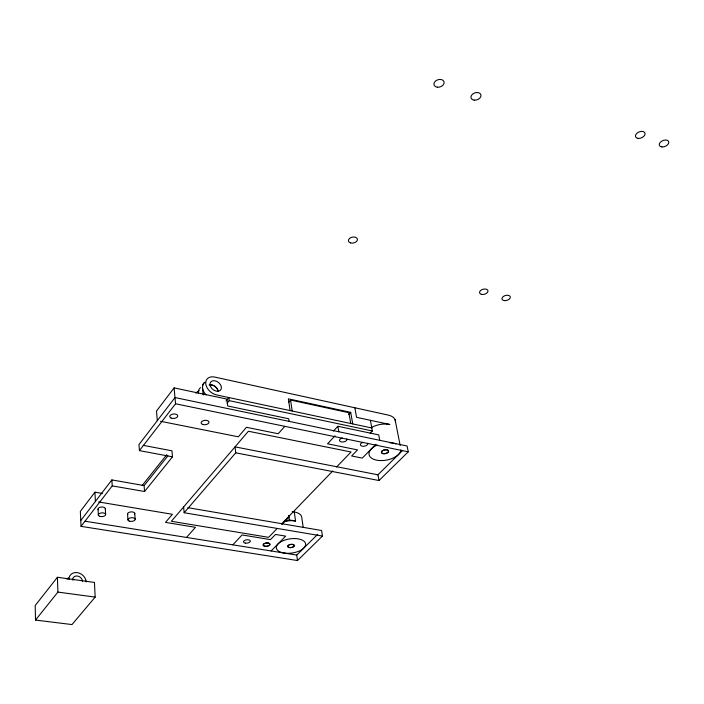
<?xml version="1.0" encoding="UTF-8"?>
<svg xmlns="http://www.w3.org/2000/svg" width="704" height="704" viewBox="0 0 704 704"><rect width="100%" height="100%" fill="white"/><g stroke="black" fill="none" stroke-linecap="round" stroke-linejoin="round"><path stroke-width="1.06" d="M102.458 493.451L94.934 492.166L80.353 511.368L81.03 526.346L297.502 560.551L322.45 536.061L321.596 530.49L187.933 507.69M289.142 421.406L288.763 418.783L227.674 405.97L226.864 399.08L174.099 387.886L156.508 411.057L157.309 420.649M80.758 520.529L111.874 479.917L144.109 485.584L167.886 455.902M81.03 526.346L112.235 485.892L111.874 479.917M143.238 445.359L171.97 450.815L172.498 456.826L139.427 450.622L175.56 403.779L174.099 387.886M57.42 577.271L35.2 605.493L35.526 620.057L71.984 624.571L95.163 597.098L94.442 582.437L57.42 577.271L57.895 592.09L35.526 620.057M142.164 485.487L166.76 454.722M112.235 485.892L144.549 491.506L172.498 456.826M226.054 400.954L228.826 397.549L229.196 400.655L227.11 403.207M322.45 536.061L184.149 512.741L235.743 452.83L235.039 446.864L377.96 474.804L402.494 450.56M288.455 402.503L290.576 400.066L348.85 412.702L350.742 423.491M186.498 537.442L195.466 527.314L165.51 522.394L172.401 514.298L98.666 501.961M284.777 426.342L278.221 433.752L246.444 427.293L238.339 436.806L160.503 421.291M348.594 414.63L350.706 412.368L288.376 398.842L290.101 410.59M333.397 431.094L337.894 426.281L378.734 434.887L379.755 440.326M232.813 544.852L242.088 534.952L270.477 539.616L275.502 534.442L285.674 536.131L271.093 550.977M335.06 435.785L327.554 443.802L357.535 449.9L351.639 455.972L362.287 458.11L375.901 444.25M277.033 528.634L268.629 537.328L171.354 521.286L248.398 431.244L351.076 452.003L336.574 467.007M281.609 523.89L332.754 470.958M282.031 524.366L288.86 517.308L288.587 515.39M370.11 433.294L372.354 430.971L370.383 420.297M297.502 560.551L296.736 555.06L317.715 534.336M235.743 452.83L379.016 480.533L408.258 451.818L407.097 446.01L174.988 397.566L138.978 444.55L139.427 450.622M284.284 521.567L289.397 519.957L295.566 521.022L294.281 511.975L292.23 511.614M57.895 592.09L95.163 597.098M85.078 521.224L296.736 555.06M175.56 403.779L408.258 451.818M229.196 400.655L372.354 430.971M371.8 427.979L216.718 394.97A11.097 7.806 38.3 0 1 205.77 383.865A11.097 7.806 38.3 0 1 214.702 377.062L388.054 415.043A15.99 8.721 -10.6 0 1 395.463 421.907M395.085 419.663L400.171 445.544M377.96 474.804L379.016 480.533M354.851 407.766L356.558 417.322L389.884 424.503A16.06 8.668 -10.6 0 0 371.298 427.636M350.706 412.368L352.739 423.922M337.894 426.281L338.818 431.781M290.576 400.066L292.195 411.039M303.169 527.155L301.77 517.519A14.599 7.304 -8 0 0 294.281 511.975M288.834 515.935L289.397 519.957M203.236 395.023L202.488 388.01A11.053 7.806 38.3 0 1 204.723 382.316M183.621 506.95L184.149 512.741M144.109 485.584L144.549 491.506M134.763 513.322L135.168 519.13M127.574 514.149L127.952 519.966M105.31 508.446L105.635 514.307M98.032 509.282L98.34 515.152M94.934 492.166L95.41 501.415M127.794 514.606A3.626 1.848 -4.4 0 1 131.217 511.878A3.626 1.848 -4.4 0 1 134.473 514.29M98.27 509.766A3.678 1.883 -3.7 0 1 101.182 507.03A3.678 1.883 -3.7 0 1 105.292 508.957M346.87 438.962A3.775 2.042 -9.6 0 1 344.177 441.786A3.775 2.042 -9.6 0 1 339.636 440.845A3.775 2.042 -9.6 0 1 342.311 438.02M367.69 443.265A3.74 2.006 -10.1 0 1 364.971 446.054A3.74 2.006 -10.1 0 1 360.501 445.13A3.74 2.006 -10.1 0 1 363.211 442.341M284.407 521.585A14.661 7.26 -8 0 1 295.566 521.022M206.14 394.918A11.053 7.806 38.3 0 1 204.776 382.254M195.976 393.254A10.965 7.806 38.2 0 1 199.241 390.773M198.334 393.316A11 7.806 38.3 0 1 200.57 387.631M209.114 384.982A6.389 4.514 38.3 0 1 218.161 391.292M210.382 384.833A6.389 4.514 38.3 0 1 218.108 391.354M400.972 449.909A16.201 8.571 -10.5 0 1 376.482 460.134A16.201 8.571 -10.5 0 1 377.37 445.034M389.673 442.746A16.201 8.571 -10.5 0 1 396 443.907M68.948 579.515A9.187 7.568 37.6 0 1 77.22 572.625A9.187 7.568 37.6 0 1 86.17 581.918M67.012 579.304A9.152 7.568 37.6 0 1 68.314 577.817M73.154 579.691A5.289 4.374 37.6 0 1 74.43 579.709M72.6 580.026A5.306 4.374 37.6 0 1 77.378 576.03A5.306 4.374 37.6 0 1 82.553 581.407M245.344 543.11A3.423 1.681 -7.1 0 0 250.316 541.068A3.423 1.681 -7.1 0 0 245.08 540.214A3.423 1.681 -7.1 0 0 245.344 543.11M264.95 546.269A3.397 1.654 -7.5 0 0 269.914 544.254A3.397 1.654 -7.5 0 0 264.766 543.4A3.397 1.654 -7.5 0 0 264.95 546.269A3.397 1.654 -7.5 0 0 269.931 544.245A3.397 1.654 -7.5 0 0 264.757 543.409A3.397 1.654 -7.5 0 0 264.968 546.269M283.818 553.001A14.784 7.163 -8 0 0 305.659 544.271A14.784 7.163 -8 0 0 283.483 540.54A14.784 7.163 -8 0 0 283.818 553.001M289.476 547.51A3.168 1.531 -8 0 0 294.14 545.626A3.168 1.531 -8 0 0 289.37 544.843A3.168 1.531 -8 0 0 289.476 547.51M210.329 386.144A6.415 4.514 38.3 0 0 220.167 390.509A6.415 4.514 38.3 0 0 216.594 381.295A6.415 4.514 38.3 0 0 210.329 386.144M638.167 138.415A5.06 3.212 -22.5 0 0 645.066 133.522A5.06 3.212 -22.5 0 0 637.525 132.757A5.06 3.212 -22.5 0 0 638.167 138.415M661.892 146.934A5.025 3.133 -22.7 0 0 668.8 142.129A5.025 3.133 -22.7 0 0 661.364 141.381A5.025 3.133 -22.7 0 0 661.892 146.934M504.636 300.626A4.294 2.543 -15.4 0 0 510.294 296.806A4.294 2.543 -15.4 0 0 503.51 296.366A4.294 2.543 -15.4 0 0 504.636 300.626M481.325 294.316A4.321 2.596 -14.9 0 0 487.986 291.298A4.321 2.596 -14.9 0 0 482.002 289.626A4.321 2.596 -14.9 0 0 481.325 294.316M350.592 242.915A4.567 2.974 -11.6 0 0 357.43 239.589A4.567 2.974 -11.6 0 0 350.724 237.679A4.567 2.974 -11.6 0 0 350.592 242.915M437.369 87.217A5.245 3.766 -18 0 0 444.048 81.831A5.245 3.766 -18 0 0 435.662 80.925A5.245 3.766 -18 0 0 437.369 87.217M474.223 100.153A5.192 3.643 -19.1 0 0 480.938 94.882A5.192 3.643 -19.1 0 0 472.727 94.01A5.192 3.643 -19.1 0 0 474.223 100.153M171.186 418.097A3.978 2.244 -5.2 0 0 177.654 416.372A3.978 2.244 -5.2 0 0 172.383 414.181A3.978 2.244 -5.2 0 0 171.186 418.097M202.488 424.38A3.934 2.2 -6 0 0 208.903 422.673A3.934 2.2 -6 0 0 203.79 420.534A3.934 2.2 -6 0 0 202.488 424.38M383.055 453.658A3.705 1.962 -10.5 0 0 388.652 451.308A3.705 1.962 -10.5 0 0 383.275 450.199A3.705 1.962 -10.5 0 0 383.055 453.658M289.388 547.598A3.379 1.637 -8 0 0 294.36 545.591A3.379 1.637 -8 0 0 289.274 544.755A3.379 1.637 -8 0 0 289.388 547.598M129.298 521.118A3.634 1.839 -4.5 0 0 135.15 519.614A3.634 1.839 -4.5 0 0 130.24 517.906A3.634 1.839 -4.5 0 0 129.298 521.118M99.739 516.322A3.687 1.874 -3.8 0 0 105.626 514.8A3.687 1.874 -3.8 0 0 100.584 513.058A3.687 1.874 -3.8 0 0 99.739 516.322M383.161 453.552A3.476 1.839 -10.5 0 0 388.406 451.343A3.476 1.839 -10.5 0 0 383.372 450.305A3.476 1.839 -10.5 0 0 383.161 453.552"/></g></svg>
